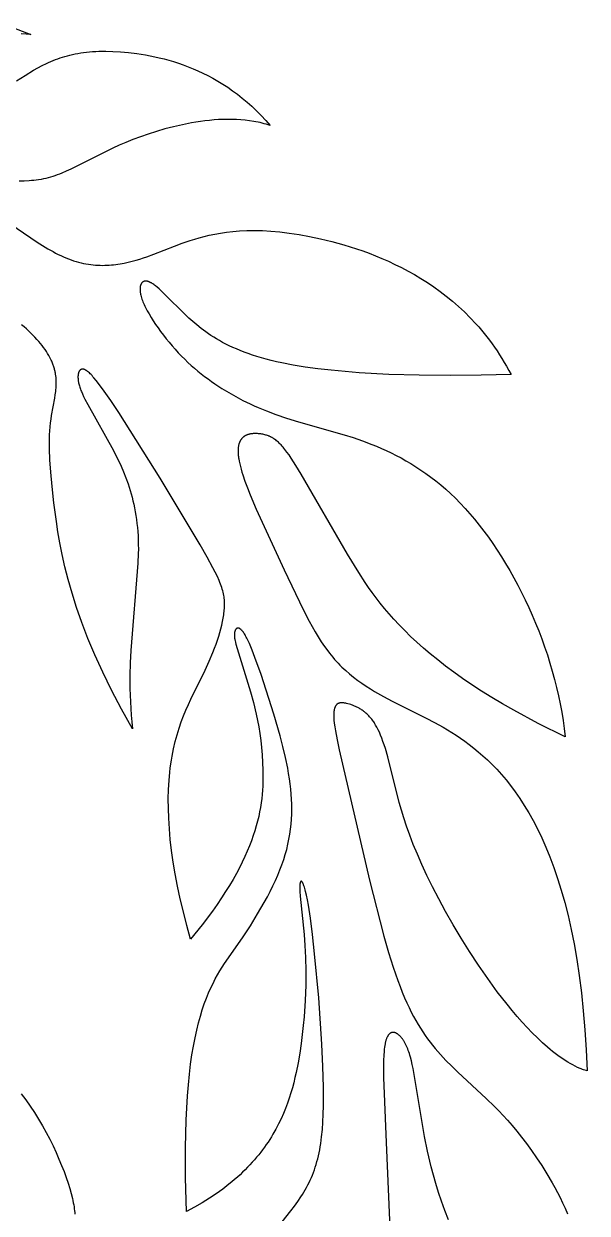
# Model space of a CAD drawing. Extents: x 187 to 350, y 154 to 228.
# Drawn here: x 332.87 to 349.59, y 190.96 to 226.24 of the extents above; entities that cross this region are included whole.
import ezdxf

# ---------------------------------------------------------------- set-up
doc = ezdxf.new("R2010")
doc.units = 0
doc.layers.get('0').update_dxf_attribs({"linetype": 'CONTINUOUS'})

msp = doc.modelspace()

# ---------------------------------------------------------------- linework, layer by layer
at = {"color": 7, "linetype": 'CONTINUOUS'}
for points in [[(332.256, 226.238), (333.076, 225.917), (332.791, 225.936)], [(332.654, 224.544), (332.905, 224.706), (333.158, 224.858), (333.284, 224.929), (333.412, 224.997), (333.54, 225.06), (333.606, 225.091), (333.672, 225.12), (333.738, 225.148), (333.806, 225.175), (333.875, 225.201), (333.945, 225.226), (334.016, 225.249), (334.088, 225.271), (334.162, 225.292), (334.237, 225.311), (334.314, 225.329), (334.393, 225.346), (334.474, 225.361), (334.556, 225.375), (334.641, 225.387), (334.727, 225.397), (334.816, 225.406), (334.908, 225.413), (335.002, 225.419), (335.098, 225.423), (335.197, 225.425), (335.299, 225.425), (335.512, 225.42), (335.737, 225.407), (335.974, 225.386), (336.224, 225.356), (336.353, 225.337), (336.484, 225.315), (336.617, 225.29), (336.753, 225.262), (336.89, 225.231), (337.03, 225.197), (337.171, 225.158), (337.313, 225.116), (337.456, 225.07), (337.6, 225.02), (337.746, 224.965), (337.892, 224.906), (338.038, 224.843), (338.185, 224.774), (338.332, 224.701), (338.479, 224.622), (338.626, 224.539), (338.773, 224.449), (338.919, 224.354), (339.064, 224.254), (339.209, 224.147), (339.352, 224.034), (339.494, 223.915), (339.635, 223.79), (339.774, 223.658), (339.912, 223.519), (340.047, 223.373), (340.181, 223.22), (340.122, 223.24), (340.063, 223.258), (340.003, 223.275), (339.943, 223.291), (339.882, 223.306), (339.821, 223.32), (339.759, 223.332), (339.697, 223.344), (339.57, 223.364), (339.443, 223.379), (339.313, 223.391), (339.183, 223.399), (339.051, 223.403), (338.918, 223.404), (338.784, 223.401), (338.65, 223.395), (338.516, 223.386), (338.38, 223.374), (338.245, 223.359), (338.11, 223.341), (337.976, 223.321), (337.841, 223.298), (337.575, 223.246), (337.312, 223.186), (337.055, 223.119), (336.804, 223.046), (336.561, 222.969), (336.328, 222.888), (336.106, 222.805), (335.895, 222.721), (335.696, 222.635), (335.508, 222.55), (335.329, 222.465), (334.404, 221.993), (334.266, 221.926), (334.13, 221.863), (333.996, 221.806), (333.928, 221.779), (333.861, 221.754), (333.794, 221.73), (333.726, 221.708), (333.658, 221.688), (333.589, 221.669), (333.52, 221.652), (333.45, 221.637), (333.38, 221.624), (333.309, 221.612), (333.238, 221.602), (333.167, 221.593), (333.095, 221.586), (333.023, 221.58), (332.878, 221.572), (332.734, 221.568)], [(332.069, 220.569), (333.269, 219.757), (333.425, 219.659), (333.58, 219.567), (333.736, 219.48), (333.813, 219.439), (333.89, 219.4), (333.967, 219.363), (334.044, 219.328), (334.12, 219.295), (334.196, 219.265), (334.271, 219.237), (334.346, 219.212), (334.42, 219.189), (334.494, 219.168), (334.568, 219.15), (334.64, 219.133), (334.713, 219.119), (334.785, 219.107), (334.856, 219.097), (334.926, 219.089), (334.996, 219.083), (335.066, 219.078), (335.135, 219.076), (335.203, 219.074), (335.271, 219.075), (335.338, 219.077), (335.404, 219.08), (335.469, 219.085), (335.534, 219.091), (335.599, 219.098), (335.662, 219.107), (335.725, 219.116), (335.848, 219.139), (335.969, 219.164), (336.086, 219.193), (336.2, 219.224), (336.311, 219.258), (336.418, 219.293), (336.523, 219.329), (336.727, 219.404), (337.342, 219.646), (337.566, 219.729), (337.809, 219.81), (337.94, 219.85), (338.076, 219.889), (338.221, 219.927), (338.373, 219.964), (338.534, 219.998), (338.703, 220.029), (338.883, 220.056), (339.073, 220.078), (339.274, 220.095), (339.486, 220.105), (339.711, 220.108), (339.948, 220.103), (340.198, 220.089), (340.463, 220.066), (340.742, 220.032), (341.036, 219.987), (341.346, 219.93), (341.672, 219.861), (342.014, 219.777), (342.371, 219.679), (342.553, 219.624), (342.739, 219.564), (342.926, 219.5), (343.115, 219.431), (343.306, 219.357), (343.498, 219.277), (343.691, 219.193), (343.884, 219.103), (344.078, 219.007), (344.271, 218.905), (344.464, 218.798), (344.655, 218.684), (344.846, 218.563), (345.035, 218.436), (345.222, 218.301), (345.407, 218.16), (345.589, 218.011), (345.769, 217.855), (345.945, 217.691), (346.118, 217.519), (346.286, 217.339), (346.369, 217.246), (346.451, 217.151), (346.531, 217.054), (346.611, 216.955), (346.689, 216.853), (346.765, 216.749), (346.841, 216.643), (346.915, 216.535), (346.988, 216.424), (347.059, 216.312), (347.129, 216.197), (347.197, 216.079), (347.264, 215.959), (347.329, 215.837), (346.438, 215.812), (345.525, 215.803), (344.607, 215.812), (343.702, 215.84), (342.824, 215.889), (341.991, 215.961), (341.597, 216.006), (341.22, 216.057), (340.863, 216.115), (340.527, 216.18), (340.368, 216.215), (340.214, 216.251), (340.066, 216.289), (339.924, 216.329), (339.787, 216.37), (339.655, 216.413), (339.528, 216.457), (339.406, 216.501), (339.289, 216.547), (339.176, 216.594), (339.068, 216.642), (338.964, 216.691), (338.865, 216.74), (338.769, 216.79), (338.677, 216.841), (338.589, 216.892), (338.505, 216.944), (338.423, 216.995), (338.346, 217.047), (338.271, 217.1), (338.199, 217.152), (338.13, 217.204), (338.001, 217.308), (337.881, 217.411), (337.769, 217.512), (336.944, 218.318), (336.884, 218.373), (336.828, 218.422), (336.775, 218.466), (336.749, 218.486), (336.724, 218.505), (336.7, 218.522), (336.677, 218.537), (336.665, 218.544), (336.654, 218.551), (336.643, 218.558), (336.632, 218.564), (336.621, 218.569), (336.611, 218.575), (336.6, 218.579), (336.59, 218.584), (336.579, 218.588), (336.569, 218.592), (336.56, 218.595), (336.55, 218.598), (336.545, 218.599), (336.54, 218.6), (336.535, 218.602), (336.531, 218.602), (336.526, 218.603), (336.521, 218.604), (336.517, 218.605), (336.512, 218.605), (336.508, 218.606), (336.503, 218.606), (336.499, 218.607), (336.494, 218.607), (336.49, 218.607), (336.486, 218.607), (336.481, 218.607), (336.477, 218.606), (336.473, 218.606), (336.469, 218.606), (336.464, 218.605), (336.46, 218.605), (336.456, 218.604), (336.452, 218.603), (336.448, 218.602), (336.445, 218.601), (336.441, 218.6), (336.437, 218.599), (336.433, 218.597), (336.429, 218.596), (336.426, 218.595), (336.422, 218.593), (336.419, 218.591), (336.415, 218.589), (336.412, 218.588), (336.408, 218.586), (336.405, 218.584), (336.402, 218.581), (336.398, 218.579), (336.395, 218.577), (336.392, 218.574), (336.389, 218.572), (336.386, 218.569), (336.383, 218.566), (336.38, 218.564), (336.377, 218.561), (336.375, 218.558), (336.372, 218.555), (336.369, 218.551), (336.366, 218.548), (336.364, 218.545), (336.362, 218.541), (336.359, 218.537), (336.357, 218.534), (336.354, 218.53), (336.352, 218.526), (336.35, 218.522), (336.348, 218.518), (336.346, 218.514), (336.344, 218.51), (336.342, 218.505), (336.34, 218.501), (336.338, 218.497), (336.337, 218.492), (336.335, 218.487), (336.334, 218.482), (336.332, 218.478), (336.331, 218.473), (336.328, 218.462), (336.326, 218.452), (336.324, 218.441), (336.322, 218.43), (336.32, 218.418), (336.319, 218.406), (336.318, 218.394), (336.318, 218.381), (336.318, 218.368), (336.318, 218.355), (336.318, 218.341), (336.319, 218.327), (336.32, 218.312), (336.322, 218.298), (336.324, 218.282), (336.326, 218.267), (336.328, 218.251), (336.331, 218.235), (336.334, 218.219), (336.342, 218.185), (336.351, 218.149), (336.362, 218.113), (336.374, 218.075), (336.388, 218.036), (336.404, 217.995), (336.421, 217.953), (336.44, 217.91), (336.46, 217.866), (336.482, 217.821), (336.531, 217.728), (336.585, 217.631), (336.645, 217.531), (336.709, 217.429), (336.778, 217.324), (336.852, 217.218), (336.929, 217.112), (337.01, 217.005), (337.094, 216.898), (337.181, 216.791), (337.27, 216.686), (337.361, 216.583), (337.454, 216.481), (337.548, 216.383), (337.644, 216.288), (337.74, 216.195), (337.838, 216.106), (337.936, 216.02), (338.035, 215.937), (338.134, 215.856), (338.235, 215.778), (338.336, 215.703), (338.437, 215.63), (338.54, 215.56), (338.745, 215.425), (338.952, 215.299), (339.161, 215.181), (339.371, 215.069), (339.588, 214.962), (339.702, 214.91), (339.82, 214.858), (340.072, 214.755), (340.353, 214.652), (340.667, 214.546), (341.022, 214.437), (342.381, 214.051), (342.645, 213.966), (342.918, 213.871), (343.197, 213.765), (343.338, 213.707), (343.481, 213.646), (343.625, 213.58), (343.771, 213.511), (343.916, 213.438), (344.063, 213.36), (344.21, 213.278), (344.358, 213.192), (344.505, 213.1), (344.653, 213.003), (344.801, 212.901), (344.949, 212.793), (345.096, 212.68), (345.243, 212.56), (345.389, 212.435), (345.535, 212.303), (345.68, 212.164), (345.823, 212.019), (345.966, 211.867), (346.107, 211.708), (346.247, 211.543), (346.385, 211.372), (346.521, 211.194), (346.655, 211.011), (346.787, 210.823), (346.917, 210.629), (347.045, 210.431), (347.169, 210.228), (347.292, 210.02), (347.411, 209.808), (347.527, 209.593), (347.639, 209.373), (347.749, 209.151), (347.855, 208.925), (347.957, 208.696), (348.055, 208.465), (348.149, 208.231), (348.239, 207.996), (348.325, 207.758), (348.406, 207.519), (348.482, 207.278), (348.554, 207.037), (348.621, 206.794), (348.682, 206.551), (348.738, 206.307), (348.789, 206.064), (348.834, 205.821), (348.873, 205.578), (348.906, 205.335), (348.934, 205.094), (348.137, 205.489), (347.412, 205.878), (347.076, 206.07), (346.756, 206.26), (346.452, 206.449), (346.163, 206.637), (345.89, 206.822), (345.63, 207.006), (345.385, 207.189), (345.153, 207.369), (344.933, 207.547), (344.726, 207.724), (344.531, 207.898), (344.346, 208.07), (344.173, 208.241), (344.009, 208.409), (343.855, 208.575), (343.71, 208.738), (343.573, 208.9), (343.444, 209.059), (343.323, 209.216), (343.208, 209.37), (343.1, 209.522), (342.997, 209.671), (342.808, 209.961), (342.474, 210.51), (341.098, 212.885), (340.944, 213.139), (340.805, 213.355), (340.74, 213.449), (340.678, 213.535), (340.619, 213.613), (340.59, 213.649), (340.561, 213.683), (340.533, 213.715), (340.505, 213.746), (340.478, 213.774), (340.451, 213.801), (340.424, 213.827), (340.397, 213.851), (340.37, 213.873), (340.344, 213.894), (340.318, 213.913), (340.291, 213.931), (340.278, 213.94), (340.265, 213.948), (340.252, 213.956), (340.238, 213.964), (340.225, 213.971), (340.212, 213.978), (340.198, 213.985), (340.185, 213.991), (340.172, 213.997), (340.158, 214.003), (340.145, 214.009), (340.131, 214.014), (340.103, 214.024), (340.076, 214.034), (340.047, 214.042), (340.019, 214.049), (339.99, 214.056), (339.96, 214.062), (339.93, 214.067), (339.899, 214.072), (339.868, 214.076), (339.836, 214.079), (339.803, 214.082), (339.771, 214.083), (339.738, 214.084), (339.722, 214.084), (339.705, 214.084), (339.689, 214.083), (339.672, 214.082), (339.656, 214.081), (339.64, 214.079), (339.624, 214.077), (339.608, 214.075), (339.592, 214.072), (339.576, 214.069), (339.561, 214.065), (339.545, 214.061), (339.53, 214.057), (339.515, 214.052), (339.5, 214.047), (339.485, 214.041), (339.478, 214.038), (339.471, 214.035), (339.464, 214.031), (339.457, 214.028), (339.45, 214.024), (339.443, 214.021), (339.436, 214.017), (339.429, 214.013), (339.422, 214.009), (339.416, 214.005), (339.409, 214), (339.403, 213.996), (339.396, 213.991), (339.39, 213.986), (339.384, 213.981), (339.378, 213.976), (339.372, 213.971), (339.366, 213.965), (339.36, 213.96), (339.354, 213.954), (339.349, 213.948), (339.343, 213.942), (339.338, 213.936), (339.332, 213.929), (339.327, 213.923), (339.322, 213.916), (339.317, 213.909), (339.312, 213.902), (339.307, 213.895), (339.303, 213.888), (339.298, 213.88), (339.294, 213.872), (339.289, 213.865), (339.285, 213.857), (339.281, 213.848), (339.277, 213.84), (339.273, 213.831), (339.27, 213.822), (339.266, 213.813), (339.263, 213.804), (339.26, 213.795), (339.256, 213.785), (339.253, 213.776), (339.251, 213.766), (339.248, 213.756), (339.245, 213.745), (339.243, 213.735), (339.241, 213.724), (339.237, 213.702), (339.233, 213.679), (339.23, 213.655), (339.228, 213.63), (339.227, 213.605), (339.226, 213.579), (339.226, 213.551), (339.227, 213.523), (339.228, 213.494), (339.23, 213.464), (339.233, 213.433), (339.237, 213.401), (339.241, 213.368), (339.247, 213.334), (339.26, 213.264), (339.276, 213.189), (339.295, 213.111), (339.317, 213.029), (339.342, 212.944), (339.37, 212.856), (339.432, 212.671), (339.504, 212.475), (339.584, 212.271), (339.763, 211.841), (340.594, 210.039), (341.158, 208.864), (341.336, 208.522), (341.425, 208.36), (341.514, 208.203), (341.605, 208.053), (341.697, 207.909), (341.791, 207.77), (341.888, 207.637), (341.938, 207.573), (341.988, 207.51), (342.039, 207.448), (342.091, 207.388), (342.144, 207.329), (342.198, 207.272), (342.252, 207.216), (342.308, 207.161), (342.364, 207.107), (342.421, 207.055), (342.538, 206.954), (342.657, 206.858), (342.778, 206.765), (342.901, 206.677), (343.027, 206.593), (343.153, 206.511), (343.281, 206.434), (343.539, 206.286), (343.797, 206.149), (344.811, 205.645), (345.062, 205.514), (345.314, 205.373), (345.441, 205.299), (345.568, 205.22), (345.697, 205.138), (345.826, 205.05), (345.957, 204.958), (346.089, 204.86), (346.223, 204.757), (346.358, 204.646), (346.494, 204.529), (346.631, 204.404), (346.768, 204.27), (346.905, 204.128), (347.043, 203.976), (347.18, 203.815), (347.317, 203.643), (347.453, 203.46), (347.588, 203.265), (347.722, 203.058), (347.854, 202.838), (347.984, 202.605), (348.112, 202.358), (348.238, 202.097), (348.361, 201.821), (348.482, 201.528), (348.598, 201.219), (348.711, 200.891), (348.82, 200.545), (348.923, 200.178), (349.021, 199.79), (349.114, 199.38), (349.2, 198.947), (349.279, 198.49), (349.352, 198.007), (349.417, 197.498), (349.473, 196.963), (349.521, 196.399), (349.56, 195.805), (349.59, 195.182), (349.555, 195.192), (349.519, 195.203), (349.483, 195.215), (349.448, 195.228), (349.412, 195.242), (349.376, 195.256), (349.304, 195.287), (349.231, 195.321), (349.158, 195.359), (349.085, 195.399), (349.011, 195.442), (348.937, 195.488), (348.862, 195.536), (348.788, 195.588), (348.713, 195.642), (348.638, 195.698), (348.563, 195.757), (348.487, 195.818), (348.412, 195.882), (348.261, 196.016), (348.11, 196.158), (347.959, 196.308), (347.808, 196.465), (347.657, 196.629), (347.508, 196.8), (347.359, 196.976), (347.211, 197.157), (346.92, 197.531), (346.637, 197.92), (346.362, 198.317), (346.098, 198.719), (345.847, 199.12), (345.61, 199.518), (345.388, 199.906), (345.184, 200.281), (344.999, 200.639), (344.833, 200.979), (344.683, 201.302), (344.549, 201.609), (344.429, 201.901), (344.323, 202.177), (344.23, 202.438), (344.147, 202.685), (344.074, 202.919), (344.01, 203.139), (343.67, 204.497), (343.599, 204.742), (343.564, 204.852), (343.528, 204.955), (343.493, 205.052), (343.457, 205.141), (343.421, 205.224), (343.385, 205.302), (343.366, 205.338), (343.348, 205.373), (343.329, 205.407), (343.31, 205.44), (343.291, 205.471), (343.272, 205.502), (343.252, 205.531), (343.233, 205.559), (343.213, 205.586), (343.193, 205.612), (343.173, 205.637), (343.152, 205.662), (343.131, 205.685), (343.11, 205.708), (343.089, 205.73), (343.068, 205.751), (343.046, 205.771), (343.024, 205.791), (343.002, 205.81), (342.98, 205.828), (342.958, 205.846), (342.936, 205.862), (342.913, 205.878), (342.891, 205.894), (342.868, 205.908), (342.845, 205.922), (342.823, 205.936), (342.8, 205.949), (342.777, 205.961), (342.754, 205.972), (342.732, 205.983), (342.709, 205.994), (342.687, 206.004), (342.664, 206.013), (342.642, 206.022), (342.62, 206.03), (342.597, 206.038), (342.576, 206.045), (342.532, 206.059), (342.489, 206.07), (342.448, 206.08), (342.427, 206.084), (342.407, 206.088), (342.387, 206.092), (342.367, 206.094), (342.348, 206.097), (342.339, 206.097), (342.329, 206.098), (342.32, 206.098), (342.311, 206.099), (342.302, 206.099), (342.293, 206.099), (342.284, 206.098), (342.276, 206.097), (342.267, 206.097), (342.259, 206.095), (342.25, 206.094), (342.246, 206.093), (342.242, 206.092), (342.238, 206.091), (342.234, 206.09), (342.23, 206.089), (342.226, 206.088), (342.223, 206.087), (342.219, 206.086), (342.215, 206.084), (342.211, 206.083), (342.207, 206.081), (342.204, 206.08), (342.2, 206.078), (342.196, 206.076), (342.193, 206.074), (342.189, 206.072), (342.186, 206.07), (342.182, 206.068), (342.179, 206.066), (342.176, 206.064), (342.172, 206.062), (342.169, 206.059), (342.166, 206.057), (342.163, 206.054), (342.16, 206.051), (342.156, 206.049), (342.153, 206.046), (342.15, 206.043), (342.147, 206.04), (342.145, 206.036), (342.142, 206.033), (342.139, 206.03), (342.136, 206.026), (342.133, 206.023), (342.131, 206.019), (342.128, 206.015), (342.125, 206.011), (342.123, 206.008), (342.12, 206.003), (342.118, 205.999), (342.116, 205.995), (342.113, 205.991), (342.111, 205.986), (342.109, 205.981), (342.107, 205.977), (342.105, 205.972), (342.101, 205.962), (342.097, 205.951), (342.093, 205.94), (342.09, 205.929), (342.087, 205.917), (342.084, 205.905), (342.081, 205.892), (342.078, 205.878), (342.076, 205.865), (342.074, 205.85), (342.073, 205.835), (342.071, 205.82), (342.07, 205.803), (342.069, 205.787), (342.068, 205.752), (342.068, 205.715), (342.069, 205.675), (342.071, 205.633), (342.074, 205.588), (342.084, 205.492), (342.099, 205.385), (342.117, 205.269), (342.165, 205.005), (342.229, 204.701), (343.128, 200.843), (343.555, 199.182), (343.695, 198.693), (343.833, 198.254), (343.968, 197.863), (344.035, 197.684), (344.102, 197.514), (344.169, 197.354), (344.235, 197.203), (344.302, 197.06), (344.369, 196.924), (344.436, 196.796), (344.504, 196.674), (344.573, 196.557), (344.642, 196.445), (344.711, 196.338), (344.782, 196.235), (344.854, 196.134), (344.927, 196.037), (345.001, 195.942), (345.077, 195.85), (345.155, 195.758), (345.234, 195.669), (345.398, 195.493), (345.57, 195.318), (345.752, 195.142), (346.594, 194.364), (346.836, 194.128), (346.962, 193.999), (347.091, 193.862), (347.223, 193.717), (347.358, 193.561), (347.497, 193.395), (347.639, 193.217), (347.784, 193.027), (347.932, 192.824), (348.083, 192.607), (348.238, 192.376), (348.395, 192.128), (348.553, 191.863), (348.631, 191.724), (348.709, 191.579), (348.785, 191.428), (348.86, 191.273), (348.934, 191.111), (349.005, 190.943)], [(340.06, 190.104), (340.793, 191.03), (340.899, 191.171), (340.999, 191.31), (341.093, 191.448), (341.138, 191.518), (341.181, 191.587), (341.222, 191.657), (341.262, 191.728), (341.3, 191.799), (341.336, 191.871), (341.37, 191.944), (341.403, 192.018), (341.435, 192.093), (341.465, 192.17), (341.493, 192.247), (341.52, 192.327), (341.545, 192.407), (341.569, 192.49), (341.591, 192.575), (341.612, 192.661), (341.631, 192.75), (341.65, 192.84), (341.666, 192.934), (341.682, 193.029), (341.708, 193.229), (341.73, 193.44), (341.746, 193.663), (341.757, 193.899), (341.764, 194.15), (341.764, 194.7), (341.747, 195.313), (341.716, 195.974), (341.621, 197.352), (341.5, 198.656), (341.436, 199.227), (341.373, 199.713), (341.313, 200.099), (341.285, 200.256), (341.258, 200.39), (341.232, 200.502), (341.219, 200.551), (341.207, 200.595), (341.196, 200.634), (341.184, 200.669), (341.173, 200.699), (341.168, 200.713), (341.163, 200.726), (341.158, 200.737), (341.153, 200.748), (341.148, 200.758), (341.146, 200.762), (341.143, 200.766), (341.141, 200.77), (341.139, 200.774), (341.136, 200.778), (341.134, 200.781), (341.132, 200.784), (341.13, 200.787), (341.127, 200.79), (341.126, 200.791), (341.125, 200.792), (341.124, 200.793), (341.123, 200.794), (341.122, 200.795), (341.121, 200.796), (341.12, 200.797), (341.119, 200.798), (341.118, 200.799), (341.117, 200.8), (341.116, 200.8), (341.115, 200.801), (341.114, 200.802), (341.113, 200.802), (341.112, 200.803), (341.111, 200.803), (341.11, 200.804), (341.109, 200.804), (341.108, 200.805), (341.107, 200.805), (341.106, 200.805), (341.105, 200.805), (341.105, 200.805), (341.104, 200.806), (341.103, 200.806), (341.102, 200.806), (341.101, 200.806), (341.1, 200.806), (341.099, 200.805), (341.098, 200.805), (341.098, 200.805), (341.097, 200.805), (341.096, 200.805), (341.095, 200.804), (341.094, 200.804), (341.094, 200.803), (341.093, 200.803), (341.092, 200.802), (341.091, 200.802), (341.09, 200.801), (341.09, 200.801), (341.089, 200.8), (341.088, 200.799), (341.087, 200.799), (341.087, 200.798), (341.086, 200.797), (341.085, 200.796), (341.085, 200.795), (341.084, 200.794), (341.083, 200.793), (341.082, 200.792), (341.082, 200.791), (341.081, 200.79), (341.081, 200.789), (341.08, 200.788), (341.079, 200.787), (341.078, 200.784), (341.077, 200.781), (341.076, 200.779), (341.074, 200.776), (341.073, 200.773), (341.072, 200.77), (341.071, 200.766), (341.07, 200.763), (341.069, 200.759), (341.067, 200.752), (341.066, 200.744), (341.064, 200.735), (341.063, 200.727), (341.062, 200.717), (341.061, 200.708), (341.06, 200.698), (341.059, 200.688), (341.058, 200.666), (341.057, 200.643), (341.057, 200.618), (341.059, 200.564), (341.063, 200.504), (341.075, 200.364), (341.188, 199.226), (341.21, 198.902), (341.227, 198.544), (341.237, 198.153), (341.235, 197.729), (341.219, 197.272), (341.186, 196.783), (341.162, 196.527), (341.133, 196.263), (341.098, 195.991), (341.056, 195.712), (341.008, 195.425), (340.95, 195.132), (340.917, 194.983), (340.88, 194.833), (340.84, 194.682), (340.796, 194.53), (340.748, 194.378), (340.695, 194.225), (340.637, 194.071), (340.574, 193.917), (340.506, 193.763), (340.431, 193.609), (340.35, 193.456), (340.262, 193.302), (340.216, 193.226), (340.168, 193.149), (340.118, 193.073), (340.066, 192.997), (340.013, 192.921), (339.957, 192.845), (339.9, 192.77), (339.84, 192.695), (339.778, 192.62), (339.715, 192.545), (339.649, 192.471), (339.581, 192.397), (339.51, 192.323), (339.438, 192.249), (339.363, 192.177), (339.286, 192.104), (339.206, 192.032), (339.124, 191.96), (339.04, 191.889), (338.953, 191.818), (338.771, 191.678), (338.579, 191.54), (338.375, 191.404), (338.161, 191.271), (337.935, 191.14), (337.697, 191.012), (337.67, 192.009), (337.667, 192.909), (337.686, 193.717), (337.726, 194.44), (337.753, 194.771), (337.785, 195.084), (337.82, 195.378), (337.86, 195.655), (337.903, 195.915), (337.95, 196.16), (338, 196.389), (338.052, 196.604), (338.108, 196.806), (338.166, 196.995), (338.226, 197.173), (338.288, 197.339), (338.352, 197.495), (338.417, 197.641), (338.484, 197.779), (338.552, 197.909), (338.62, 198.031), (338.689, 198.148), (338.758, 198.259), (338.827, 198.365), (339.356, 199.129), (339.592, 199.489), (339.809, 199.837), (340.006, 200.176), (340.096, 200.342), (340.182, 200.506), (340.262, 200.667), (340.337, 200.827), (340.406, 200.985), (340.47, 201.141), (340.528, 201.296), (340.581, 201.449), (340.628, 201.601), (340.67, 201.752), (340.707, 201.902), (340.738, 202.051), (340.764, 202.2), (340.785, 202.348), (340.802, 202.496), (340.813, 202.644), (340.82, 202.792), (340.823, 202.94), (340.821, 203.089), (340.816, 203.239), (340.806, 203.39), (340.792, 203.541), (340.774, 203.695), (340.753, 203.849), (340.728, 204.005), (340.7, 204.163), (340.635, 204.481), (340.56, 204.802), (340.477, 205.123), (340.293, 205.758), (339.909, 206.942), (339.729, 207.445), (339.644, 207.663), (339.563, 207.854), (339.525, 207.938), (339.487, 208.014), (339.469, 208.049), (339.451, 208.082), (339.434, 208.112), (339.417, 208.14), (339.4, 208.166), (339.384, 208.19), (339.376, 208.201), (339.368, 208.211), (339.36, 208.221), (339.352, 208.23), (339.345, 208.239), (339.337, 208.247), (339.33, 208.255), (339.323, 208.262), (339.315, 208.269), (339.308, 208.275), (339.301, 208.281), (339.298, 208.283), (339.294, 208.286), (339.291, 208.288), (339.288, 208.291), (339.284, 208.293), (339.281, 208.295), (339.278, 208.297), (339.275, 208.299), (339.271, 208.301), (339.268, 208.302), (339.265, 208.304), (339.262, 208.305), (339.259, 208.307), (339.256, 208.308), (339.253, 208.309), (339.25, 208.31), (339.247, 208.311), (339.244, 208.312), (339.241, 208.312), (339.238, 208.313), (339.235, 208.313), (339.232, 208.314), (339.229, 208.314), (339.227, 208.314), (339.225, 208.314), (339.224, 208.314), (339.222, 208.314), (339.221, 208.314), (339.22, 208.314), (339.218, 208.314), (339.217, 208.314), (339.216, 208.314), (339.214, 208.314), (339.213, 208.314), (339.212, 208.314), (339.21, 208.313), (339.209, 208.313), (339.208, 208.313), (339.207, 208.313), (339.205, 208.312), (339.204, 208.312), (339.203, 208.312), (339.202, 208.311), (339.201, 208.311), (339.199, 208.31), (339.198, 208.31), (339.197, 208.309), (339.196, 208.309), (339.194, 208.309), (339.193, 208.308), (339.192, 208.307), (339.191, 208.307), (339.19, 208.306), (339.189, 208.306), (339.186, 208.304), (339.184, 208.303), (339.182, 208.302), (339.18, 208.3), (339.178, 208.298), (339.176, 208.297), (339.174, 208.295), (339.172, 208.293), (339.17, 208.291), (339.168, 208.289), (339.166, 208.287), (339.164, 208.285), (339.162, 208.283), (339.16, 208.28), (339.158, 208.278), (339.157, 208.275), (339.155, 208.273), (339.153, 208.27), (339.152, 208.268), (339.15, 208.265), (339.148, 208.262), (339.147, 208.259), (339.145, 208.256), (339.144, 208.253), (339.143, 208.25), (339.14, 208.244), (339.137, 208.237), (339.135, 208.231), (339.133, 208.224), (339.13, 208.216), (339.129, 208.209), (339.127, 208.201), (339.125, 208.193), (339.124, 208.185), (339.122, 208.177), (339.121, 208.169), (339.12, 208.16), (339.119, 208.151), (339.118, 208.142), (339.118, 208.133), (339.118, 208.124), (339.117, 208.115), (339.118, 208.095), (339.118, 208.076), (339.12, 208.055), (339.122, 208.034), (339.125, 208.013), (339.128, 207.99), (339.132, 207.967), (339.137, 207.943), (339.148, 207.892), (339.162, 207.837), (339.197, 207.713), (339.599, 206.429), (339.685, 206.108), (339.766, 205.758), (339.804, 205.573), (339.839, 205.382), (339.871, 205.184), (339.9, 204.979), (339.924, 204.769), (339.943, 204.552), (339.957, 204.33), (339.965, 204.103), (339.967, 203.87), (339.964, 203.751), (339.96, 203.63), (339.952, 203.508), (339.942, 203.384), (339.929, 203.257), (339.912, 203.129), (339.892, 202.998), (339.867, 202.865), (339.839, 202.729), (339.806, 202.591), (339.768, 202.45), (339.726, 202.306), (339.678, 202.159), (339.625, 202.009), (339.566, 201.856), (339.501, 201.699), (339.43, 201.539), (339.352, 201.375), (339.267, 201.208), (339.176, 201.036), (339.077, 200.861), (338.971, 200.682), (338.857, 200.498), (338.735, 200.31), (338.605, 200.118), (338.466, 199.921), (338.161, 199.514), (337.82, 199.087), (337.705, 199.498), (337.603, 199.897), (337.511, 200.285), (337.431, 200.661), (337.362, 201.025), (337.304, 201.377), (337.255, 201.718), (337.217, 202.048), (337.188, 202.366), (337.169, 202.673), (337.159, 202.969), (337.157, 203.254), (337.164, 203.528), (337.179, 203.791), (337.202, 204.043), (337.216, 204.165), (337.232, 204.285), (337.25, 204.401), (337.27, 204.516), (337.291, 204.627), (337.314, 204.737), (337.364, 204.948), (337.42, 205.151), (337.48, 205.345), (337.543, 205.531), (337.61, 205.71), (337.68, 205.882), (337.752, 206.047), (337.824, 206.207), (338.249, 207.071), (338.371, 207.336), (338.479, 207.591), (338.528, 207.715), (338.573, 207.836), (338.615, 207.955), (338.652, 208.071), (338.687, 208.185), (338.717, 208.295), (338.744, 208.403), (338.767, 208.508), (338.787, 208.609), (338.802, 208.708), (338.809, 208.756), (338.814, 208.803), (338.819, 208.849), (338.822, 208.895), (338.825, 208.939), (338.827, 208.983), (338.827, 209.027), (338.827, 209.07), (338.825, 209.113), (338.822, 209.156), (338.817, 209.199), (338.811, 209.242), (338.804, 209.286), (338.795, 209.33), (338.785, 209.376), (338.773, 209.422), (338.76, 209.469), (338.744, 209.517), (338.727, 209.567), (338.708, 209.619), (338.687, 209.672), (338.664, 209.727), (338.613, 209.843), (338.552, 209.969), (338.482, 210.106), (338.313, 210.418), (338.102, 210.788), (336.914, 212.765), (335.685, 214.709), (335.45, 215.061), (335.252, 215.345), (335.087, 215.568), (335.016, 215.659), (334.951, 215.737), (334.921, 215.772), (334.893, 215.803), (334.866, 215.832), (334.84, 215.858), (334.816, 215.882), (334.793, 215.902), (334.782, 215.912), (334.771, 215.921), (334.76, 215.929), (334.75, 215.937), (334.74, 215.944), (334.731, 215.951), (334.721, 215.957), (334.712, 215.963), (334.703, 215.968), (334.694, 215.973), (334.69, 215.975), (334.685, 215.977), (334.681, 215.979), (334.677, 215.98), (334.673, 215.982), (334.669, 215.984), (334.665, 215.985), (334.661, 215.986), (334.657, 215.988), (334.653, 215.989), (334.65, 215.99), (334.646, 215.991), (334.642, 215.991), (334.638, 215.992), (334.635, 215.993), (334.631, 215.993), (334.628, 215.994), (334.624, 215.994), (334.621, 215.994), (334.617, 215.994), (334.614, 215.994), (334.61, 215.994), (334.607, 215.994), (334.604, 215.994), (334.6, 215.994), (334.597, 215.993), (334.594, 215.993), (334.591, 215.992), (334.588, 215.991), (334.585, 215.991), (334.582, 215.99), (334.579, 215.989), (334.576, 215.988), (334.573, 215.987), (334.57, 215.986), (334.567, 215.984), (334.564, 215.983), (334.561, 215.982), (334.559, 215.98), (334.556, 215.978), (334.553, 215.977), (334.551, 215.975), (334.548, 215.973), (334.546, 215.971), (334.543, 215.969), (334.541, 215.967), (334.538, 215.965), (334.536, 215.963), (334.533, 215.96), (334.531, 215.958), (334.529, 215.955), (334.527, 215.953), (334.525, 215.95), (334.523, 215.947), (334.52, 215.945), (334.518, 215.942), (334.516, 215.939), (334.514, 215.936), (334.513, 215.933), (334.511, 215.93), (334.509, 215.926), (334.507, 215.923), (334.505, 215.92), (334.504, 215.916), (334.502, 215.913), (334.501, 215.909), (334.498, 215.901), (334.495, 215.894), (334.492, 215.886), (334.49, 215.877), (334.487, 215.869), (334.485, 215.86), (334.483, 215.851), (334.482, 215.841), (334.48, 215.832), (334.479, 215.822), (334.478, 215.811), (334.477, 215.801), (334.476, 215.79), (334.476, 215.779), (334.476, 215.768), (334.476, 215.756), (334.476, 215.745), (334.477, 215.721), (334.479, 215.696), (334.482, 215.67), (334.485, 215.643), (334.49, 215.615), (334.495, 215.586), (334.502, 215.557), (334.509, 215.527), (334.518, 215.496), (334.527, 215.464), (334.538, 215.432), (334.549, 215.399), (334.562, 215.365), (334.576, 215.33), (334.606, 215.259), (334.64, 215.185), (334.678, 215.108), (334.764, 214.943), (335.527, 213.584), (335.603, 213.435), (335.679, 213.281), (335.753, 213.119), (335.826, 212.95), (335.895, 212.774), (335.962, 212.59), (335.993, 212.495), (336.023, 212.397), (336.052, 212.298), (336.08, 212.196), (336.106, 212.092), (336.131, 211.986), (336.154, 211.878), (336.175, 211.767), (336.194, 211.654), (336.211, 211.539), (336.226, 211.421), (336.239, 211.301), (336.25, 211.178), (336.258, 211.052), (336.264, 210.924), (336.267, 210.793), (336.268, 210.66), (336.266, 210.523), (336.255, 210.243), (336.046, 207.646), (336.029, 207.28), (336.02, 206.906), (336.02, 206.524), (336.031, 206.133), (336.054, 205.735), (336.071, 205.533), (336.092, 205.329), (335.765, 205.912), (335.471, 206.471), (335.209, 207.006), (334.976, 207.519), (334.771, 208.009), (334.591, 208.477), (334.435, 208.923), (334.3, 209.348), (334.185, 209.752), (334.088, 210.135), (334.006, 210.499), (333.938, 210.842), (333.882, 211.167), (333.835, 211.472), (333.764, 212.028), (333.71, 212.515), (333.671, 212.938), (333.645, 213.308), (333.632, 213.631), (333.63, 213.777), (333.631, 213.915), (333.635, 214.045), (333.641, 214.169), (333.65, 214.287), (333.662, 214.4), (333.676, 214.51), (333.692, 214.617), (333.787, 215.132), (333.803, 215.233), (333.817, 215.334), (333.822, 215.385), (333.826, 215.436), (333.83, 215.486), (333.832, 215.537), (333.832, 215.588), (333.832, 215.64), (333.829, 215.691), (333.825, 215.743), (333.82, 215.795), (333.812, 215.848), (333.807, 215.874), (333.802, 215.901), (333.797, 215.927), (333.791, 215.954), (333.784, 215.981), (333.777, 216.008), (333.769, 216.035), (333.761, 216.062), (333.752, 216.09), (333.742, 216.117), (333.732, 216.145), (333.722, 216.172), (333.71, 216.2), (333.698, 216.228), (333.685, 216.257), (333.672, 216.285), (333.643, 216.342), (333.611, 216.4), (333.576, 216.458), (333.539, 216.517), (333.499, 216.576), (333.456, 216.636), (333.41, 216.697), (333.362, 216.757), (333.311, 216.818), (333.257, 216.879), (333.2, 216.94), (333.141, 217.002), (333.079, 217.064), (333.014, 217.125), (332.946, 217.187), (332.876, 217.249), (332.803, 217.311)], [(345.475, 190.762), (345.367, 191.042), (345.269, 191.314), (345.18, 191.58), (345.1, 191.839), (345.028, 192.09), (344.963, 192.334), (344.853, 192.8), (344.763, 193.238), (344.423, 195.249), (344.398, 195.37), (344.371, 195.485), (344.342, 195.593), (344.328, 195.645), (344.312, 195.695), (344.296, 195.743), (344.28, 195.79), (344.263, 195.835), (344.245, 195.878), (344.227, 195.92), (344.207, 195.96), (344.188, 195.998), (344.167, 196.035), (344.146, 196.069), (344.136, 196.086), (344.125, 196.102), (344.114, 196.117), (344.103, 196.132), (344.093, 196.147), (344.082, 196.161), (344.07, 196.175), (344.059, 196.188), (344.048, 196.2), (344.037, 196.212), (344.026, 196.223), (344.014, 196.234), (344.003, 196.244), (343.992, 196.254), (343.98, 196.263), (343.969, 196.271), (343.963, 196.275), (343.958, 196.279), (343.952, 196.283), (343.946, 196.286), (343.941, 196.29), (343.935, 196.293), (343.93, 196.296), (343.924, 196.299), (343.918, 196.302), (343.913, 196.304), (343.907, 196.307), (343.902, 196.309), (343.896, 196.311), (343.89, 196.313), (343.885, 196.315), (343.879, 196.316), (343.874, 196.318), (343.868, 196.319), (343.863, 196.32), (343.857, 196.321), (343.852, 196.322), (343.847, 196.323), (343.841, 196.323), (343.836, 196.323), (343.83, 196.324), (343.825, 196.323), (343.82, 196.323), (343.815, 196.323), (343.809, 196.322), (343.804, 196.321), (343.799, 196.32), (343.794, 196.319), (343.789, 196.318), (343.784, 196.316), (343.779, 196.315), (343.774, 196.313), (343.769, 196.311), (343.764, 196.309), (343.759, 196.306), (343.754, 196.303), (343.749, 196.301), (343.744, 196.298), (343.74, 196.295), (343.735, 196.291), (343.73, 196.288), (343.725, 196.284), (343.721, 196.28), (343.716, 196.276), (343.712, 196.271), (343.707, 196.267), (343.703, 196.262), (343.699, 196.257), (343.694, 196.252), (343.69, 196.247), (343.686, 196.241), (343.682, 196.235), (343.678, 196.229), (343.674, 196.223), (343.669, 196.217), (343.666, 196.21), (343.662, 196.203), (343.658, 196.196), (343.654, 196.189), (343.65, 196.182), (343.643, 196.166), (343.636, 196.15), (343.629, 196.133), (343.623, 196.115), (343.617, 196.096), (343.611, 196.076), (343.605, 196.056), (343.6, 196.034), (343.595, 196.012), (343.59, 195.988), (343.581, 195.939), (343.573, 195.886), (343.567, 195.83), (343.561, 195.77), (343.552, 195.64), (343.546, 195.497), (343.543, 195.34), (343.547, 194.986), (343.625, 193.061), (343.852, 187.758)], [(332.792, 194.503), (332.928, 194.322), (333.06, 194.135), (333.186, 193.944), (333.307, 193.749), (333.422, 193.552), (333.532, 193.353), (333.637, 193.154), (333.735, 192.956), (333.827, 192.761), (333.912, 192.568), (333.991, 192.38), (334.062, 192.197), (334.127, 192.021), (334.184, 191.852), (334.234, 191.693), (334.276, 191.542), (334.311, 191.402), (334.325, 191.335), (334.338, 191.271), (334.349, 191.209), (334.359, 191.149), (334.367, 191.091), (334.373, 191.035), (334.378, 190.981), (334.382, 190.93)]]:
    msp.add_lwpolyline(points, dxfattribs=at)

doc.saveas('drawing.dxf')
